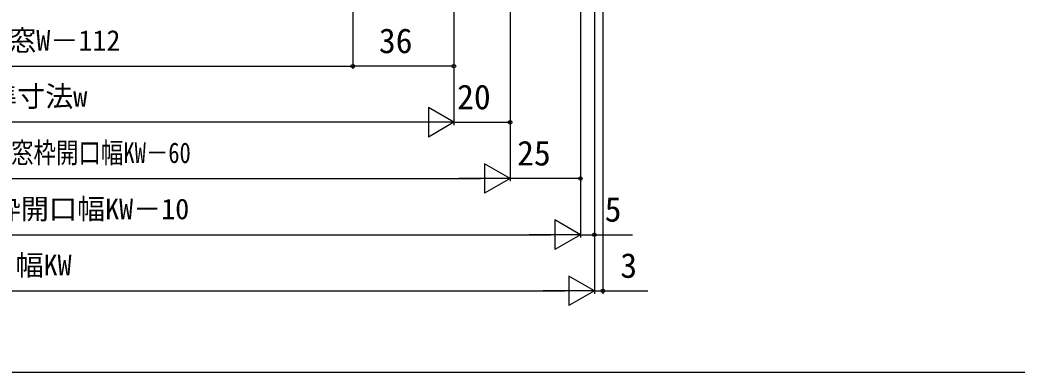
# Model space of a CAD drawing. Units: millimetres, scale not verified. Extents: x -525 to 525, y -783 to 778.
# Drawn here: x -13.4 to 341.4, y -782.8 to -657.4 of the extents above; entities that cross this region are included whole.
import ezdxf
from ezdxf.enums import TextEntityAlignment as Align

# ---------------------------------------------------------------- set-up
doc = ezdxf.new("R2010")
doc.units = ezdxf.units.MM
doc.header["$LTSCALE"] = 4
doc.layers.add('0-8_YKK_D', color=6, linetype='Continuous')
doc.layers.add('0-9_YKK_ZWAK', color=7, linetype='Continuous')
doc.styles.add('ＭＳ ゴシック', font='')
doc.styles.get('ＭＳ ゴシック').set_extended_font_data('MS Gothic')

msp = doc.modelspace()

# ---------------------------------------------------------------- linework, layer by layer
at = {"layer": '0-8_YKK_D'}
for p, q in [((194, -472.396), (194, -754.892)), ((186, -476.096), (186, -734.892)), ((186, -476.096), (186, -734.892)), ((186, -476.096), (186, -714.892)), ((105, -513.396), (105, -674.892)), ((105, -513.396), (105, -674.892)), ((141, -513.896), (141, -694.892)), ((141, -513.896), (141, -674.892)), ((141, -513.896), (141, -694.892)), ((161, -513.397), (161, -694.892)), ((161, -528.408), (161, -714.892)), ((161, -528.408), (161, -714.892)), ((191, -528.896), (191, -754.892)), ((191, -528.896), (191, -754.892)), ((191, -528.896), (191, -734.892)), ((-133, -673.892), (105, -673.892)), ((141, -673.892), (105, -673.892)), ((141, -693.892), (131.907, -688.642)), ((131.907, -688.642), (131.907, -699.142)), ((130.5, -693.892), (-158.5, -693.892)), ((141, -693.892), (122.813, -693.892)), ((141, -693.892), (131.907, -699.142)), ((141, -693.892), (161, -693.892)), ((161, -713.892), (151.907, -708.642)), ((151.907, -708.642), (151.907, -719.142)), ((-178.5, -713.892), (150.5, -713.892)), ((161, -713.892), (142.813, -713.892)), ((161, -713.892), (151.907, -719.142)), ((186, -713.892), (161, -713.892)), ((186, -733.892), (176.907, -728.642)), ((176.907, -728.642), (176.907, -739.142)), ((-203.5, -733.892), (175.5, -733.892)), ((186, -733.892), (167.814, -733.892)), ((186, -733.892), (176.907, -739.142)), ((191, -753.892), (181.907, -748.642)), ((181.907, -748.642), (181.907, -759.142)), ((-208.5, -753.892), (180.5, -753.892)), ((191, -753.892), (172.814, -753.892)), ((191, -753.892), (181.907, -759.142)), ((191, -753.892), (188.45, -753.892)), ((191, -753.892), (194, -753.892)), ((194, -753.892), (210.055, -753.892))]:
    msp.add_line(p, q, dxfattribs=at)
msp.add_lwpolyline([(186, -733.892), (191, -733.892), (204.505, -733.892)], dxfattribs=at)
for centre in [(105, -673.892), (105, -673.892), (141, -673.892), (161, -693.892), (186, -713.892), (191, -733.892), (194, -753.892)]:
    msp.add_circle(centre, 0.637, dxfattribs=at)
at = {"layer": '0-9_YKK_ZWAK'}
msp.add_lwpolyline([(-525, -782.8), (525, -782.8), (525, 747.2)], dxfattribs=at)

# ---------------------------------------------------------------- texts
at = {"layer": '0-8_YKK_D', "style": 'ＭＳ ゴシック'}
for s, height, p in [('新設窓枠開口幅＝新設窓W－112', 7.331, (-117.608, -670.586)), ('36', 8.798, (114.307, -671.892)), ('新設窓内法基準寸法w', 7.331, (-84.455, -690.529)), ('20', 8.798, (142.136, -691.892)), ('25', 8.798, (163.498, -711.892)), ('ジョイント枠出来幅JW＝既設窓枠開口幅KW－10', 7.331, (-163.091, -730.586)), ('5', 8.798, (194.664, -731.892)), ('既設窓枠開口幅KW', 7.331, (-75.023, -750.586)), ('3', 8.798, (200.214, -751.892))]:
    msp.add_text(s, height=height, dxfattribs=at).set_placement(p, align=Align.BOTTOM_LEFT)
at = {"layer": '0-8_YKK_D', "style": 'ＭＳ ゴシック', "width": 0.8}
msp.add_text('新設窓W＝ジョイント枠出来幅JW－50＝既設窓枠開口幅KW－60', height=7.331, dxfattribs=at).set_placement((-172.545, -710.586), align=Align.BOTTOM_LEFT)

doc.saveas('drawing.dxf')
